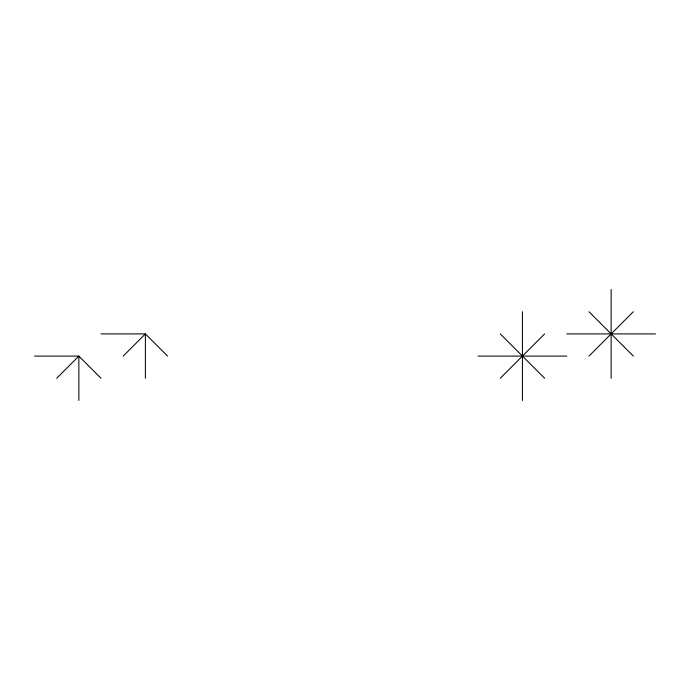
<?xml version="1.0" encoding="UTF-8"?>
<svg xmlns="http://www.w3.org/2000/svg" width="690" height="690" viewBox="0 0 690 690"><rect width="100%" height="100%" fill="white"/><g stroke="black" fill="none" stroke-linecap="round" stroke-linejoin="round"><path stroke-width="1.03" d="M56.675 378.267L78.858 356.092L101.033 378.267M123.217 356.092L145.392 333.908L167.575 356.092M500.25 378.267L544.608 333.908M588.967 356.092L633.325 311.733M101.033 333.908L145.392 333.908L145.392 378.267M566.783 333.908L655.5 333.908M34.5 356.092L78.858 356.092L78.858 400.45M478.075 356.092L566.783 356.092M588.967 311.733L633.325 356.092M500.25 333.908L544.608 378.267M611.142 289.55L611.142 378.267M522.425 311.733L522.425 400.45"/></g></svg>
